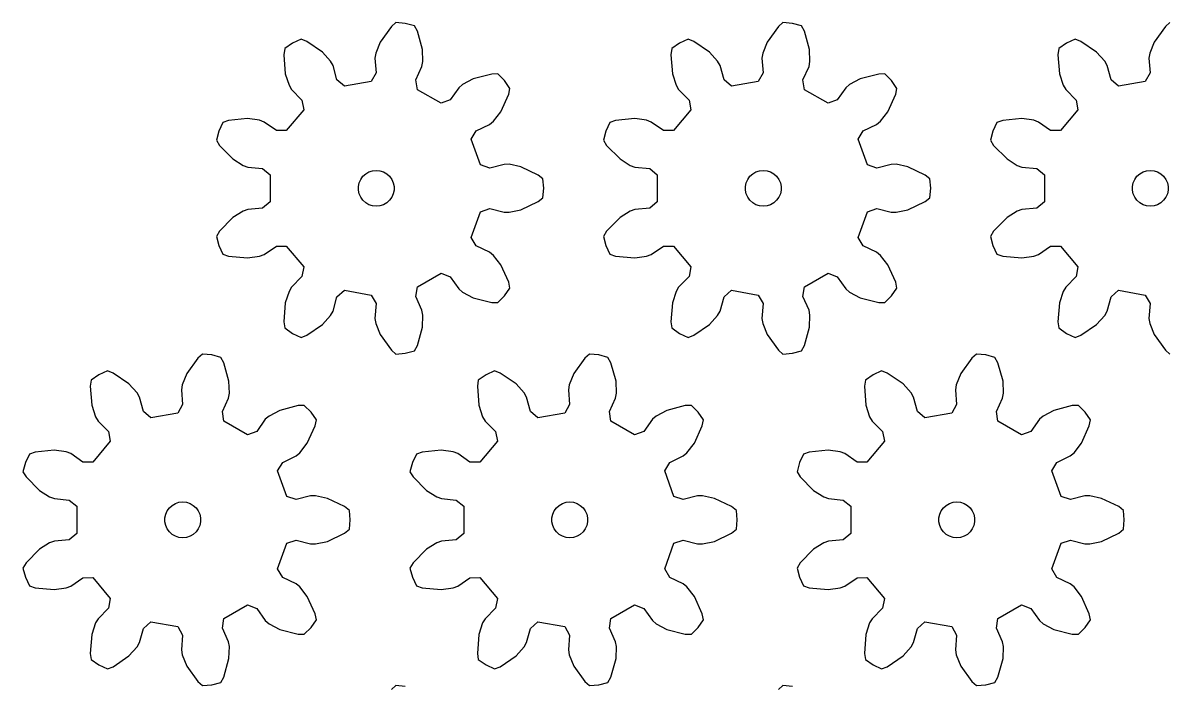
# Model space of a CAD drawing. Extents: x 0 to 189, y 0 to 222.
# Drawn here: x 0 to 95.9, y 55.4 to 110.9 of the extents above; entities that cross this region are included whole.
import ezdxf

# ---------------------------------------------------------------- set-up
doc = ezdxf.new("R2010")
doc.units = 0

msp = doc.modelspace()

# ---------------------------------------------------------------- linework, layer by layer
for p, q in [((30.813, 110.559), (29.884, 109.258)), ((31.197, 110.893), (30.813, 110.559)), ((31.983, 110.824), (31.197, 110.893)), ((32.745, 110.62), (31.983, 110.824)), ((32.991, 110.175), (32.745, 110.62)), ((63.184, 110.559), (62.255, 109.258)), ((63.567, 110.893), (63.184, 110.559)), ((64.354, 110.824), (63.567, 110.893)), ((65.116, 110.62), (64.354, 110.824)), ((65.361, 110.175), (65.116, 110.62)), ((95.555, 110.559), (94.626, 109.258)), ((95.938, 110.893), (95.555, 110.559)), ((23.263, 109.494), (22.548, 109.161)), ((23.738, 109.311), (23.263, 109.494)), ((25.055, 108.407), (23.738, 109.311)), ((33.419, 108.635), (32.991, 110.175)), ((55.634, 109.494), (54.919, 109.161)), ((56.108, 109.311), (55.634, 109.494)), ((57.426, 108.407), (56.108, 109.311)), ((65.79, 108.635), (65.361, 110.175)), ((88.005, 109.494), (87.29, 109.161)), ((88.479, 109.311), (88.005, 109.494)), ((89.797, 108.407), (88.479, 109.311)), ((21.901, 108.708), (21.823, 108.205)), ((22.548, 109.161), (21.901, 108.708)), ((25.733, 107.66), (25.055, 108.407)), ((29.503, 108.325), (29.438, 107.911)), ((29.884, 109.258), (29.503, 108.325)), ((33.458, 107.627), (33.419, 108.635)), ((54.272, 108.708), (54.194, 108.205)), ((54.919, 109.161), (54.272, 108.708)), ((58.104, 107.66), (57.426, 108.407)), ((61.874, 108.325), (61.809, 107.911)), ((62.255, 109.258), (61.874, 108.325)), ((65.829, 107.627), (65.79, 108.635)), ((86.643, 108.708), (86.565, 108.205)), ((87.29, 109.161), (86.643, 108.708)), ((90.475, 107.66), (89.797, 108.407)), ((94.245, 108.325), (94.18, 107.911)), ((94.626, 109.258), (94.245, 108.325)), ((21.823, 108.205), (21.947, 106.612)), ((25.935, 107.293), (25.733, 107.66)), ((29.438, 107.911), (29.534, 106.676)), ((33.377, 107.216), (33.458, 107.627)), ((54.194, 108.205), (54.318, 106.612)), ((58.306, 107.293), (58.104, 107.66)), ((61.809, 107.911), (61.905, 106.676)), ((65.748, 107.216), (65.829, 107.627)), ((86.565, 108.205), (86.689, 106.612)), ((90.677, 107.293), (90.475, 107.66)), ((94.18, 107.911), (94.276, 106.676)), ((21.947, 106.612), (22.255, 105.652)), ((26.267, 106.1), (25.935, 107.293)), ((29.534, 106.676), (29.133, 105.957)), ((32.865, 106.089), (33.377, 107.216)), ((39.213, 106.582), (37.665, 106.183)), ((39.722, 106.592), (39.213, 106.582)), ((40.28, 106.034), (39.722, 106.592)), ((54.318, 106.612), (54.626, 105.652)), ((58.638, 106.1), (58.306, 107.293)), ((61.905, 106.676), (61.504, 105.957)), ((65.236, 106.089), (65.748, 107.216)), ((71.584, 106.582), (70.036, 106.183)), ((72.092, 106.592), (71.584, 106.582)), ((72.65, 106.034), (72.092, 106.592)), ((86.689, 106.612), (86.997, 105.652)), ((91.009, 106.1), (90.677, 107.293)), ((94.276, 106.676), (93.875, 105.957)), ((22.255, 105.652), (22.471, 105.293)), ((26.89, 105.562), (26.267, 106.1)), ((29.133, 105.957), (26.89, 105.562)), ((32.996, 105.276), (32.865, 106.089)), ((36.773, 105.713), (36.458, 105.438)), ((37.665, 106.183), (36.773, 105.713)), ((40.732, 105.388), (40.28, 106.034)), ((54.626, 105.652), (54.842, 105.293)), ((59.261, 105.562), (58.638, 106.1)), ((61.504, 105.957), (59.261, 105.562)), ((65.367, 105.276), (65.236, 106.089)), ((69.144, 105.713), (68.829, 105.438)), ((70.036, 106.183), (69.144, 105.713)), ((73.103, 105.388), (72.65, 106.034)), ((86.997, 105.652), (87.213, 105.293)), ((91.632, 105.562), (91.009, 106.1)), ((93.875, 105.957), (91.632, 105.562)), ((22.471, 105.293), (23.338, 104.409)), ((34.968, 104.137), (32.996, 105.276)), ((36.458, 105.438), (35.738, 104.43)), ((39.973, 103.434), (40.634, 104.889)), ((40.634, 104.889), (40.732, 105.388)), ((54.842, 105.293), (55.709, 104.409)), ((67.339, 104.137), (65.367, 105.276)), ((68.829, 105.438), (68.109, 104.43)), ((72.343, 103.434), (73.005, 104.889)), ((73.005, 104.889), (73.103, 105.388)), ((87.213, 105.293), (88.08, 104.409)), ((23.493, 103.6), (22.03, 101.856)), ((23.338, 104.409), (23.493, 103.6)), ((35.738, 104.43), (34.968, 104.137)), ((55.864, 103.6), (54.4, 101.856)), ((55.709, 104.409), (55.864, 103.6)), ((68.109, 104.43), (67.339, 104.137)), ((88.235, 103.6), (86.771, 101.856)), ((88.08, 104.409), (88.235, 103.6)), ((17.204, 102.701), (16.723, 102.537)), ((18.795, 102.856), (17.204, 102.701)), ((19.794, 102.719), (18.795, 102.856)), ((20.185, 102.569), (19.794, 102.719)), ((39.029, 102.374), (39.355, 102.637)), ((39.355, 102.637), (39.973, 103.434)), ((49.575, 102.701), (49.094, 102.537)), ((51.166, 102.856), (49.575, 102.701)), ((52.165, 102.719), (51.166, 102.856)), ((52.556, 102.569), (52.165, 102.719)), ((71.4, 102.374), (71.726, 102.637)), ((71.726, 102.637), (72.343, 103.434)), ((81.946, 102.701), (81.465, 102.537)), ((83.537, 102.856), (81.946, 102.701)), ((84.536, 102.719), (83.537, 102.856)), ((84.927, 102.569), (84.536, 102.719)), ((16.39, 101.822), (16.185, 101.059)), ((16.723, 102.537), (16.39, 101.822)), ((21.206, 101.868), (20.185, 102.569)), ((22.03, 101.856), (21.206, 101.868)), ((37.489, 101.133), (37.912, 101.84)), ((37.912, 101.84), (39.029, 102.374)), ((48.761, 101.822), (48.556, 101.059)), ((49.094, 102.537), (48.761, 101.822)), ((53.577, 101.868), (52.556, 102.569)), ((54.4, 101.856), (53.577, 101.868)), ((69.86, 101.133), (70.283, 101.84)), ((70.283, 101.84), (71.4, 102.374)), ((81.131, 101.822), (80.927, 101.059)), ((81.465, 102.537), (81.131, 101.822)), ((85.948, 101.868), (84.927, 102.569)), ((86.771, 101.856), (85.948, 101.868)), ((16.185, 101.059), (16.448, 100.624)), ((38.268, 98.993), (37.489, 101.133)), ((48.556, 101.059), (48.819, 100.624)), ((70.639, 98.993), (69.86, 101.133)), ((80.927, 101.059), (81.19, 100.624)), ((16.448, 100.624), (17.568, 99.483)), ((48.819, 100.624), (49.938, 99.483)), ((81.19, 100.624), (82.309, 99.483)), ((17.568, 99.483), (18.421, 98.945)), ((18.421, 98.945), (18.817, 98.81)), ((18.817, 98.81), (20.049, 98.69)), ((39.046, 98.722), (38.268, 98.993)), ((40.245, 99.031), (39.046, 98.722)), ((40.664, 99.04), (40.245, 99.031)), ((41.65, 98.826), (40.664, 99.04)), ((43.092, 98.137), (41.65, 98.826)), ((49.938, 99.483), (50.792, 98.945)), ((50.792, 98.945), (51.188, 98.81)), ((51.188, 98.81), (52.42, 98.69)), ((71.417, 98.722), (70.639, 98.993)), ((72.616, 99.031), (71.417, 98.722)), ((73.035, 99.04), (72.616, 99.031)), ((74.02, 98.826), (73.035, 99.04)), ((75.462, 98.137), (74.02, 98.826)), ((82.309, 99.483), (83.163, 98.945)), ((83.163, 98.945), (83.559, 98.81)), ((83.559, 98.81), (84.791, 98.69)), ((20.049, 98.69), (20.688, 98.17)), ((20.688, 98.17), (20.688, 95.893)), ((28.124, 97.495), (28.252, 97.781)), ((28.252, 97.781), (28.436, 98.035)), ((28.436, 98.035), (28.669, 98.245)), ((28.669, 98.245), (28.941, 98.402)), ((28.941, 98.402), (29.239, 98.499)), ((29.239, 98.499), (29.551, 98.531)), ((29.551, 98.531), (29.863, 98.499)), ((29.863, 98.499), (30.161, 98.402)), ((30.161, 98.402), (30.432, 98.245)), ((30.432, 98.245), (30.665, 98.035)), ((30.665, 98.035), (30.85, 97.781)), ((30.85, 97.781), (30.977, 97.495)), ((43.488, 97.818), (43.092, 98.137)), ((43.556, 97.031), (43.488, 97.818)), ((52.42, 98.69), (53.059, 98.17)), ((53.059, 98.17), (53.059, 95.893)), ((60.495, 97.495), (60.622, 97.781)), ((60.622, 97.781), (60.807, 98.035)), ((60.807, 98.035), (61.04, 98.245)), ((61.04, 98.245), (61.311, 98.402)), ((61.311, 98.402), (61.61, 98.499)), ((61.61, 98.499), (61.922, 98.531)), ((61.922, 98.531), (62.233, 98.499)), ((62.233, 98.499), (62.532, 98.402)), ((62.532, 98.402), (62.803, 98.245)), ((62.803, 98.245), (63.036, 98.035)), ((63.036, 98.035), (63.221, 97.781)), ((63.221, 97.781), (63.348, 97.495)), ((75.858, 97.818), (75.462, 98.137)), ((75.927, 97.031), (75.858, 97.818)), ((84.791, 98.69), (85.43, 98.17)), ((85.43, 98.17), (85.43, 95.893)), ((92.866, 97.495), (92.993, 97.781)), ((92.993, 97.781), (93.178, 98.035)), ((93.178, 98.035), (93.411, 98.245)), ((93.411, 98.245), (93.682, 98.402)), ((93.682, 98.402), (93.981, 98.499)), ((93.981, 98.499), (94.292, 98.531)), ((94.292, 98.531), (94.604, 98.499)), ((94.604, 98.499), (94.903, 98.402)), ((94.903, 98.402), (95.174, 98.245)), ((95.174, 98.245), (95.407, 98.035)), ((95.407, 98.035), (95.591, 97.781)), ((95.591, 97.781), (95.719, 97.495)), ((28.059, 97.188), (28.124, 97.495)), ((28.059, 96.875), (28.059, 97.188)), ((28.124, 96.568), (28.059, 96.875)), ((30.977, 97.495), (31.042, 97.188)), ((31.042, 96.875), (30.977, 96.568)), ((31.042, 97.188), (31.042, 96.875)), ((43.488, 96.245), (43.556, 97.031)), ((60.43, 97.188), (60.495, 97.495)), ((60.43, 96.875), (60.43, 97.188)), ((60.495, 96.568), (60.43, 96.875)), ((63.348, 97.495), (63.413, 97.188)), ((63.413, 96.875), (63.348, 96.568)), ((63.413, 97.188), (63.413, 96.875)), ((75.858, 96.245), (75.927, 97.031)), ((92.801, 97.188), (92.866, 97.495)), ((92.801, 96.875), (92.801, 97.188)), ((92.866, 96.568), (92.801, 96.875)), ((95.719, 97.495), (95.784, 97.188)), ((95.784, 96.875), (95.719, 96.568)), ((95.784, 97.188), (95.784, 96.875)), ((20.688, 95.893), (20.049, 95.373)), ((28.252, 96.281), (28.124, 96.568)), ((28.436, 96.028), (28.252, 96.281)), ((28.669, 95.818), (28.436, 96.028)), ((30.665, 96.028), (30.432, 95.818)), ((30.85, 96.281), (30.665, 96.028)), ((30.977, 96.568), (30.85, 96.281)), ((41.65, 95.237), (43.092, 95.926)), ((43.092, 95.926), (43.488, 96.245)), ((53.059, 95.893), (52.42, 95.373)), ((60.622, 96.281), (60.495, 96.568)), ((60.807, 96.028), (60.622, 96.281)), ((61.04, 95.818), (60.807, 96.028)), ((63.036, 96.028), (62.803, 95.818)), ((63.221, 96.281), (63.036, 96.028)), ((63.348, 96.568), (63.221, 96.281)), ((74.02, 95.237), (75.462, 95.926)), ((75.462, 95.926), (75.858, 96.245)), ((85.43, 95.893), (84.791, 95.373)), ((92.993, 96.281), (92.866, 96.568)), ((93.178, 96.028), (92.993, 96.281)), ((93.411, 95.818), (93.178, 96.028)), ((95.407, 96.028), (95.174, 95.818)), ((95.591, 96.281), (95.407, 96.028)), ((95.719, 96.568), (95.591, 96.281)), ((18.421, 95.117), (17.568, 94.58)), ((18.817, 95.253), (18.421, 95.117)), ((20.049, 95.373), (18.817, 95.253)), ((28.941, 95.661), (28.669, 95.818)), ((29.239, 95.564), (28.941, 95.661)), ((29.551, 95.531), (29.239, 95.564)), ((29.863, 95.564), (29.551, 95.531)), ((30.161, 95.661), (29.863, 95.564)), ((30.432, 95.818), (30.161, 95.661)), ((37.489, 92.93), (38.268, 95.07)), ((38.268, 95.07), (39.046, 95.341)), ((39.046, 95.341), (40.245, 95.032)), ((40.245, 95.032), (40.664, 95.023)), ((40.664, 95.023), (41.65, 95.237)), ((50.792, 95.117), (49.938, 94.58)), ((51.188, 95.253), (50.792, 95.117)), ((52.42, 95.373), (51.188, 95.253)), ((61.311, 95.661), (61.04, 95.818)), ((61.61, 95.564), (61.311, 95.661)), ((61.922, 95.531), (61.61, 95.564)), ((62.233, 95.564), (61.922, 95.531)), ((62.532, 95.661), (62.233, 95.564)), ((62.803, 95.818), (62.532, 95.661)), ((69.86, 92.93), (70.639, 95.07)), ((70.639, 95.07), (71.417, 95.341)), ((71.417, 95.341), (72.616, 95.032)), ((72.616, 95.032), (73.035, 95.023)), ((73.035, 95.023), (74.02, 95.237)), ((83.163, 95.117), (82.309, 94.58)), ((83.559, 95.253), (83.163, 95.117)), ((84.791, 95.373), (83.559, 95.253)), ((93.682, 95.661), (93.411, 95.818)), ((93.981, 95.564), (93.682, 95.661)), ((94.292, 95.531), (93.981, 95.564)), ((94.604, 95.564), (94.292, 95.531)), ((94.903, 95.661), (94.604, 95.564)), ((95.174, 95.818), (94.903, 95.661)), ((17.568, 94.58), (16.448, 93.439)), ((49.938, 94.58), (48.819, 93.439)), ((82.309, 94.58), (81.19, 93.439)), ((16.448, 93.439), (16.185, 93.003)), ((16.185, 93.003), (16.39, 92.241)), ((48.819, 93.439), (48.556, 93.003)), ((48.556, 93.003), (48.761, 92.241)), ((81.19, 93.439), (80.927, 93.003)), ((80.927, 93.003), (81.131, 92.241)), ((16.39, 92.241), (16.723, 91.526)), ((20.185, 91.494), (21.206, 92.195)), ((21.206, 92.195), (22.03, 92.207)), ((22.03, 92.207), (23.493, 90.462)), ((37.912, 92.223), (37.489, 92.93)), ((39.029, 91.689), (37.912, 92.223)), ((48.761, 92.241), (49.094, 91.526)), ((52.556, 91.494), (53.577, 92.195)), ((53.577, 92.195), (54.4, 92.207)), ((54.4, 92.207), (55.864, 90.462)), ((70.283, 92.223), (69.86, 92.93)), ((71.4, 91.689), (70.283, 92.223)), ((81.131, 92.241), (81.465, 91.526)), ((84.927, 91.494), (85.948, 92.195)), ((85.948, 92.195), (86.771, 92.207)), ((86.771, 92.207), (88.235, 90.462)), ((16.723, 91.526), (17.204, 91.361)), ((17.204, 91.361), (18.795, 91.207)), ((18.795, 91.207), (19.794, 91.344)), ((19.794, 91.344), (20.185, 91.494)), ((39.355, 91.426), (39.029, 91.689)), ((39.973, 90.629), (39.355, 91.426)), ((49.094, 91.526), (49.575, 91.361)), ((49.575, 91.361), (51.166, 91.207)), ((51.166, 91.207), (52.165, 91.344)), ((52.165, 91.344), (52.556, 91.494)), ((71.726, 91.426), (71.4, 91.689)), ((72.343, 90.629), (71.726, 91.426)), ((81.465, 91.526), (81.946, 91.361)), ((81.946, 91.361), (83.537, 91.207)), ((83.537, 91.207), (84.536, 91.344)), ((84.536, 91.344), (84.927, 91.494)), ((23.493, 90.462), (23.338, 89.653)), ((40.634, 89.174), (39.973, 90.629)), ((55.864, 90.462), (55.709, 89.653)), ((73.005, 89.174), (72.343, 90.629)), ((88.235, 90.462), (88.08, 89.653)), ((23.338, 89.653), (22.471, 88.77)), ((32.996, 88.787), (34.968, 89.925)), ((34.968, 89.925), (35.738, 89.632)), ((35.738, 89.632), (36.458, 88.625)), ((40.732, 88.675), (40.634, 89.174)), ((55.709, 89.653), (54.842, 88.77)), ((65.367, 88.787), (67.339, 89.925)), ((67.339, 89.925), (68.109, 89.632)), ((68.109, 89.632), (68.829, 88.625)), ((73.103, 88.675), (73.005, 89.174)), ((88.08, 89.653), (87.213, 88.77)), ((22.255, 88.411), (21.947, 87.451)), ((22.471, 88.77), (22.255, 88.411)), ((26.267, 87.963), (26.89, 88.501)), ((26.89, 88.501), (29.133, 88.106)), ((32.865, 87.974), (32.996, 88.787)), ((36.458, 88.625), (36.773, 88.35)), ((36.773, 88.35), (37.665, 87.88)), ((40.28, 88.029), (40.732, 88.675)), ((54.626, 88.411), (54.318, 87.451)), ((54.842, 88.77), (54.626, 88.411)), ((58.638, 87.963), (59.261, 88.501)), ((59.261, 88.501), (61.504, 88.106)), ((65.236, 87.974), (65.367, 88.787)), ((68.829, 88.625), (69.144, 88.35)), ((69.144, 88.35), (70.036, 87.88)), ((72.65, 88.029), (73.103, 88.675)), ((86.997, 88.411), (86.689, 87.451)), ((87.213, 88.77), (86.997, 88.411)), ((91.009, 87.963), (91.632, 88.501)), ((91.632, 88.501), (93.875, 88.106)), ((21.947, 87.451), (21.823, 85.857)), ((25.935, 86.77), (26.267, 87.963)), ((29.133, 88.106), (29.534, 87.386)), ((29.534, 87.386), (29.438, 86.152)), ((33.377, 86.847), (32.865, 87.974)), ((37.665, 87.88), (39.213, 87.481)), ((39.213, 87.481), (39.722, 87.471)), ((39.722, 87.471), (40.28, 88.029)), ((54.318, 87.451), (54.194, 85.857)), ((58.306, 86.77), (58.638, 87.963)), ((61.504, 88.106), (61.905, 87.386)), ((61.905, 87.386), (61.809, 86.152)), ((65.748, 86.847), (65.236, 87.974)), ((70.036, 87.88), (71.584, 87.481)), ((71.584, 87.481), (72.092, 87.471)), ((72.092, 87.471), (72.65, 88.029)), ((86.689, 87.451), (86.565, 85.857)), ((90.677, 86.77), (91.009, 87.963)), ((93.875, 88.106), (94.276, 87.386)), ((94.276, 87.386), (94.18, 86.152)), ((25.055, 85.656), (25.733, 86.403)), ((25.733, 86.403), (25.935, 86.77)), ((33.458, 86.436), (33.377, 86.847)), ((33.419, 85.428), (33.458, 86.436)), ((57.426, 85.656), (58.104, 86.403)), ((58.104, 86.403), (58.306, 86.77)), ((65.829, 86.436), (65.748, 86.847)), ((65.79, 85.428), (65.829, 86.436)), ((89.797, 85.656), (90.475, 86.403)), ((90.475, 86.403), (90.677, 86.77)), ((21.823, 85.857), (21.901, 85.355)), ((21.901, 85.355), (22.548, 84.902)), ((23.738, 84.752), (25.055, 85.656)), ((29.438, 86.152), (29.503, 85.738)), ((29.503, 85.738), (29.884, 84.805)), ((32.991, 83.888), (33.419, 85.428)), ((54.194, 85.857), (54.272, 85.355)), ((54.272, 85.355), (54.919, 84.902)), ((56.108, 84.752), (57.426, 85.656)), ((61.809, 86.152), (61.874, 85.738)), ((61.874, 85.738), (62.255, 84.805)), ((65.361, 83.888), (65.79, 85.428)), ((86.565, 85.857), (86.643, 85.355)), ((86.643, 85.355), (87.29, 84.902)), ((88.479, 84.752), (89.797, 85.656)), ((94.18, 86.152), (94.245, 85.738)), ((94.245, 85.738), (94.626, 84.805)), ((22.548, 84.902), (23.263, 84.569)), ((23.263, 84.569), (23.738, 84.752)), ((29.884, 84.805), (30.813, 83.504)), ((54.919, 84.902), (55.634, 84.569)), ((55.634, 84.569), (56.108, 84.752)), ((62.255, 84.805), (63.184, 83.504)), ((87.29, 84.902), (88.005, 84.569)), ((88.005, 84.569), (88.479, 84.752)), ((94.626, 84.805), (95.555, 83.504)), ((30.813, 83.504), (31.197, 83.17)), ((31.983, 83.239), (32.745, 83.443)), ((32.745, 83.443), (32.991, 83.888)), ((63.184, 83.504), (63.567, 83.17)), ((64.354, 83.239), (65.116, 83.443)), ((65.116, 83.443), (65.361, 83.888)), ((95.555, 83.504), (95.938, 83.17)), ((14.628, 82.835), (13.699, 81.535)), ((15.011, 83.17), (14.628, 82.835)), ((15.797, 83.101), (15.011, 83.17)), ((16.56, 82.897), (15.797, 83.101)), ((16.805, 82.451), (16.56, 82.897)), ((17.234, 80.912), (16.805, 82.451)), ((31.197, 83.17), (31.983, 83.239)), ((46.999, 82.835), (46.07, 81.535)), ((47.382, 83.17), (46.999, 82.835)), ((48.168, 83.101), (47.382, 83.17)), ((48.93, 82.897), (48.168, 83.101)), ((49.176, 82.451), (48.93, 82.897)), ((49.604, 80.912), (49.176, 82.451)), ((63.567, 83.17), (64.354, 83.239)), ((79.37, 82.835), (78.44, 81.535)), ((79.753, 83.17), (79.37, 82.835)), ((80.539, 83.101), (79.753, 83.17)), ((81.301, 82.897), (80.539, 83.101)), ((81.547, 82.451), (81.301, 82.897)), ((81.975, 80.912), (81.547, 82.451)), ((7.078, 81.771), (6.362, 81.437)), ((7.552, 81.588), (7.078, 81.771)), ((8.87, 80.683), (7.552, 81.588)), ((13.699, 81.535), (13.317, 80.601)), ((39.448, 81.771), (38.733, 81.437)), ((39.923, 81.588), (39.448, 81.771)), ((41.241, 80.683), (39.923, 81.588)), ((46.07, 81.535), (45.688, 80.601)), ((71.819, 81.771), (71.104, 81.437)), ((72.294, 81.588), (71.819, 81.771)), ((73.612, 80.683), (72.294, 81.588)), ((78.44, 81.535), (78.059, 80.601)), ((5.716, 80.985), (5.637, 80.482)), ((6.362, 81.437), (5.716, 80.985)), ((9.548, 79.937), (8.87, 80.683)), ((13.317, 80.601), (13.253, 80.188)), ((17.273, 79.904), (17.234, 80.912)), ((38.087, 80.985), (38.008, 80.482)), ((38.733, 81.437), (38.087, 80.985)), ((41.919, 79.937), (41.241, 80.683)), ((45.688, 80.601), (45.624, 80.188)), ((49.643, 79.904), (49.604, 80.912)), ((70.458, 80.985), (70.379, 80.482)), ((71.104, 81.437), (70.458, 80.985)), ((74.289, 79.937), (73.612, 80.683)), ((78.059, 80.601), (77.995, 80.188)), ((82.014, 79.904), (81.975, 80.912)), ((5.637, 80.482), (5.762, 78.889)), ((9.75, 79.57), (9.548, 79.937)), ((10.082, 78.377), (9.75, 79.57)), ((13.253, 80.188), (13.349, 78.953)), ((17.192, 79.493), (17.273, 79.904)), ((38.008, 80.482), (38.132, 78.889)), ((42.121, 79.57), (41.919, 79.937)), ((42.453, 78.377), (42.121, 79.57)), ((45.624, 80.188), (45.72, 78.953)), ((49.563, 79.493), (49.643, 79.904)), ((70.379, 80.482), (70.503, 78.889)), ((74.492, 79.57), (74.289, 79.937)), ((74.823, 78.377), (74.492, 79.57)), ((77.995, 80.188), (78.091, 78.953)), ((81.934, 79.493), (82.014, 79.904)), ((5.762, 78.889), (6.07, 77.928)), ((13.349, 78.953), (12.948, 78.234)), ((16.679, 78.366), (17.192, 79.493)), ((23.028, 78.859), (21.48, 78.46)), ((23.536, 78.869), (23.028, 78.859)), ((24.094, 78.311), (23.536, 78.869)), ((38.132, 78.889), (38.44, 77.928)), ((45.72, 78.953), (45.318, 78.234)), ((49.05, 78.366), (49.563, 79.493)), ((55.398, 78.859), (53.851, 78.46)), ((55.907, 78.869), (55.398, 78.859)), ((56.465, 78.311), (55.907, 78.869)), ((70.503, 78.889), (70.811, 77.928)), ((78.091, 78.953), (77.689, 78.234)), ((81.421, 78.366), (81.934, 79.493)), ((87.769, 78.859), (86.222, 78.46)), ((88.278, 78.869), (87.769, 78.859)), ((88.836, 78.311), (88.278, 78.869)), ((6.07, 77.928), (6.286, 77.57)), ((10.705, 77.838), (10.082, 78.377)), ((12.948, 78.234), (10.705, 77.838)), ((16.811, 77.553), (16.679, 78.366)), ((20.272, 77.715), (19.552, 76.707)), ((20.588, 77.99), (20.272, 77.715)), ((21.48, 78.46), (20.588, 77.99)), ((24.547, 77.664), (24.094, 78.311)), ((24.449, 77.165), (24.547, 77.664)), ((38.44, 77.928), (38.657, 77.57)), ((43.076, 77.838), (42.453, 78.377)), ((45.318, 78.234), (43.076, 77.838)), ((49.181, 77.553), (49.05, 78.366)), ((52.643, 77.715), (51.923, 76.707)), ((52.959, 77.99), (52.643, 77.715)), ((53.851, 78.46), (52.959, 77.99)), ((56.918, 77.664), (56.465, 78.311)), ((56.82, 77.165), (56.918, 77.664)), ((70.811, 77.928), (71.028, 77.57)), ((75.447, 77.838), (74.823, 78.377)), ((77.689, 78.234), (75.447, 77.838)), ((81.552, 77.553), (81.421, 78.366)), ((85.014, 77.715), (84.294, 76.707)), ((85.329, 77.99), (85.014, 77.715)), ((86.222, 78.46), (85.329, 77.99)), ((89.289, 77.664), (88.836, 78.311)), ((89.19, 77.165), (89.289, 77.664)), ((6.286, 77.57), (7.153, 76.686)), ((18.783, 76.414), (16.811, 77.553)), ((19.552, 76.707), (18.783, 76.414)), ((23.787, 75.71), (24.449, 77.165)), ((38.657, 77.57), (39.524, 76.686)), ((51.153, 76.414), (49.181, 77.553)), ((51.923, 76.707), (51.153, 76.414)), ((56.158, 75.71), (56.82, 77.165)), ((71.028, 77.57), (71.895, 76.686)), ((83.524, 76.414), (81.552, 77.553)), ((84.294, 76.707), (83.524, 76.414)), ((88.529, 75.71), (89.19, 77.165)), ((7.308, 75.877), (5.844, 74.133)), ((7.153, 76.686), (7.308, 75.877)), ((39.679, 75.877), (38.215, 74.133)), ((39.524, 76.686), (39.679, 75.877)), ((72.05, 75.877), (70.586, 74.133)), ((71.895, 76.686), (72.05, 75.877)), ((0.538, 74.814), (0.204, 74.098)), ((1.019, 74.978), (0.538, 74.814)), ((2.61, 75.133), (1.019, 74.978)), ((3.609, 74.996), (2.61, 75.133)), ((4, 74.845), (3.609, 74.996)), ((5.021, 74.145), (4, 74.845)), ((22.843, 74.651), (23.169, 74.913)), ((23.169, 74.913), (23.787, 75.71)), ((32.909, 74.814), (32.575, 74.098)), ((33.39, 74.978), (32.909, 74.814)), ((34.981, 75.133), (33.39, 74.978)), ((35.98, 74.996), (34.981, 75.133)), ((36.37, 74.845), (35.98, 74.996)), ((37.391, 74.145), (36.37, 74.845)), ((55.214, 74.651), (55.54, 74.913)), ((55.54, 74.913), (56.158, 75.71)), ((65.279, 74.814), (64.946, 74.098)), ((65.761, 74.978), (65.279, 74.814)), ((67.352, 75.133), (65.761, 74.978)), ((68.351, 74.996), (67.352, 75.133)), ((68.741, 74.845), (68.351, 74.996)), ((69.762, 74.145), (68.741, 74.845)), ((87.585, 74.651), (87.911, 74.913)), ((87.911, 74.913), (88.529, 75.71)), ((0.204, 74.098), (0, 73.336)), ((5.844, 74.133), (5.021, 74.145)), ((21.304, 73.409), (21.726, 74.117)), ((21.726, 74.117), (22.843, 74.651)), ((32.575, 74.098), (32.371, 73.336)), ((38.215, 74.133), (37.391, 74.145)), ((53.675, 73.409), (54.097, 74.117)), ((54.097, 74.117), (55.214, 74.651)), ((64.946, 74.098), (64.742, 73.336)), ((70.586, 74.133), (69.762, 74.145)), ((86.046, 73.409), (86.468, 74.117)), ((86.468, 74.117), (87.585, 74.651)), ((0, 73.336), (0.263, 72.901)), ((0.263, 72.901), (1.382, 71.76)), ((22.083, 71.269), (21.304, 73.409)), ((32.371, 73.336), (32.634, 72.901)), ((32.634, 72.901), (33.753, 71.76)), ((54.454, 71.269), (53.675, 73.409)), ((64.742, 73.336), (65.005, 72.901)), ((65.005, 72.901), (66.124, 71.76)), ((86.825, 71.269), (86.046, 73.409)), ((1.382, 71.76), (2.235, 71.222)), ((2.235, 71.222), (2.631, 71.087)), ((2.631, 71.087), (3.864, 70.967)), ((3.864, 70.967), (4.503, 70.447)), ((22.861, 70.999), (22.083, 71.269)), ((24.06, 71.308), (22.861, 70.999)), ((24.478, 71.316), (24.06, 71.308)), ((25.464, 71.103), (24.478, 71.316)), ((26.906, 70.414), (25.464, 71.103)), ((33.753, 71.76), (34.606, 71.222)), ((34.606, 71.222), (35.002, 71.087)), ((35.002, 71.087), (36.235, 70.967)), ((36.235, 70.967), (36.873, 70.447)), ((55.232, 70.999), (54.454, 71.269)), ((56.431, 71.308), (55.232, 70.999)), ((56.849, 71.316), (56.431, 71.308)), ((57.835, 71.103), (56.849, 71.316)), ((59.277, 70.414), (57.835, 71.103)), ((66.124, 71.76), (66.977, 71.222)), ((66.977, 71.222), (67.373, 71.087)), ((67.373, 71.087), (68.606, 70.967)), ((68.606, 70.967), (69.244, 70.447)), ((87.603, 70.999), (86.825, 71.269)), ((88.802, 71.308), (87.603, 70.999)), ((89.22, 71.316), (88.802, 71.308)), ((90.206, 71.103), (89.22, 71.316)), ((91.648, 70.414), (90.206, 71.103)), ((4.503, 70.447), (4.503, 68.17)), ((11.939, 69.772), (12.066, 70.058)), ((12.066, 70.058), (12.251, 70.312)), ((12.251, 70.312), (12.484, 70.522)), ((12.484, 70.522), (12.755, 70.678)), ((12.755, 70.678), (13.053, 70.775)), ((13.053, 70.775), (13.365, 70.808)), ((13.365, 70.808), (13.677, 70.775)), ((13.677, 70.775), (13.975, 70.678)), ((13.975, 70.678), (14.247, 70.522)), ((14.247, 70.522), (14.48, 70.312)), ((14.48, 70.312), (14.664, 70.058)), ((14.664, 70.058), (14.792, 69.772)), ((27.302, 70.094), (26.906, 70.414)), ((27.371, 69.308), (27.302, 70.094)), ((36.873, 70.447), (36.873, 68.17)), ((44.31, 69.772), (44.437, 70.058)), ((44.437, 70.058), (44.621, 70.312)), ((44.621, 70.312), (44.854, 70.522)), ((44.854, 70.522), (45.126, 70.678)), ((45.126, 70.678), (45.424, 70.775)), ((45.424, 70.775), (45.736, 70.808)), ((45.736, 70.808), (46.048, 70.775)), ((46.048, 70.775), (46.346, 70.678)), ((46.346, 70.678), (46.618, 70.522)), ((46.618, 70.522), (46.851, 70.312)), ((46.851, 70.312), (47.035, 70.058)), ((47.035, 70.058), (47.163, 69.772)), ((59.673, 70.094), (59.277, 70.414)), ((59.742, 69.308), (59.673, 70.094)), ((69.244, 70.447), (69.244, 68.17)), ((76.68, 69.772), (76.808, 70.058)), ((76.808, 70.058), (76.992, 70.312)), ((76.992, 70.312), (77.225, 70.522)), ((77.225, 70.522), (77.497, 70.678)), ((77.497, 70.678), (77.795, 70.775)), ((77.795, 70.775), (78.107, 70.808)), ((78.107, 70.808), (78.419, 70.775)), ((78.419, 70.775), (78.717, 70.678)), ((78.717, 70.678), (78.989, 70.522)), ((78.989, 70.522), (79.222, 70.312)), ((79.222, 70.312), (79.406, 70.058)), ((79.406, 70.058), (79.534, 69.772)), ((92.044, 70.094), (91.648, 70.414)), ((92.113, 69.308), (92.044, 70.094)), ((11.873, 69.465), (11.939, 69.772)), ((11.873, 69.151), (11.873, 69.465)), ((11.939, 68.845), (11.873, 69.151)), ((14.792, 69.772), (14.857, 69.465)), ((14.857, 69.151), (14.792, 68.845)), ((14.857, 69.465), (14.857, 69.151)), ((27.302, 68.522), (27.371, 69.308)), ((44.244, 69.465), (44.31, 69.772)), ((44.244, 69.151), (44.244, 69.465)), ((44.31, 68.845), (44.244, 69.151)), ((47.163, 69.772), (47.228, 69.465)), ((47.228, 69.151), (47.163, 68.845)), ((47.228, 69.465), (47.228, 69.151)), ((59.673, 68.522), (59.742, 69.308)), ((76.615, 69.465), (76.68, 69.772)), ((76.615, 69.151), (76.615, 69.465)), ((76.68, 68.845), (76.615, 69.151)), ((79.534, 69.772), (79.599, 69.465)), ((79.599, 69.151), (79.534, 68.845)), ((79.599, 69.465), (79.599, 69.151)), ((92.044, 68.522), (92.113, 69.308)), ((4.503, 68.17), (3.864, 67.649)), ((12.066, 68.558), (11.939, 68.845)), ((12.251, 68.304), (12.066, 68.558)), ((12.484, 68.095), (12.251, 68.304)), ((12.755, 67.938), (12.484, 68.095)), ((14.247, 68.095), (13.975, 67.938)), ((14.48, 68.304), (14.247, 68.095)), ((14.664, 68.558), (14.48, 68.304)), ((14.792, 68.845), (14.664, 68.558)), ((25.464, 67.513), (26.906, 68.203)), ((26.906, 68.203), (27.302, 68.522)), ((36.873, 68.17), (36.235, 67.649)), ((44.437, 68.558), (44.31, 68.845)), ((44.621, 68.304), (44.437, 68.558)), ((44.854, 68.095), (44.621, 68.304)), ((45.126, 67.938), (44.854, 68.095)), ((46.618, 68.095), (46.346, 67.938)), ((46.851, 68.304), (46.618, 68.095)), ((47.035, 68.558), (46.851, 68.304)), ((47.163, 68.845), (47.035, 68.558)), ((57.835, 67.513), (59.277, 68.203)), ((59.277, 68.203), (59.673, 68.522)), ((69.244, 68.17), (68.606, 67.649)), ((76.808, 68.558), (76.68, 68.845)), ((76.992, 68.304), (76.808, 68.558)), ((77.225, 68.095), (76.992, 68.304)), ((77.497, 67.938), (77.225, 68.095)), ((78.989, 68.095), (78.717, 67.938)), ((79.222, 68.304), (78.989, 68.095)), ((79.406, 68.558), (79.222, 68.304)), ((79.534, 68.845), (79.406, 68.558)), ((90.206, 67.513), (91.648, 68.203)), ((91.648, 68.203), (92.044, 68.522)), ((2.235, 67.394), (1.382, 66.857)), ((2.631, 67.53), (2.235, 67.394)), ((3.864, 67.649), (2.631, 67.53)), ((13.053, 67.841), (12.755, 67.938)), ((13.365, 67.808), (13.053, 67.841)), ((13.677, 67.841), (13.365, 67.808)), ((13.975, 67.938), (13.677, 67.841)), ((21.304, 65.207), (22.083, 67.347)), ((22.083, 67.347), (22.861, 67.617)), ((22.861, 67.617), (24.06, 67.308)), ((24.06, 67.308), (24.478, 67.3)), ((24.478, 67.3), (25.464, 67.513)), ((34.606, 67.394), (33.753, 66.857)), ((35.002, 67.53), (34.606, 67.394)), ((36.235, 67.649), (35.002, 67.53)), ((45.424, 67.841), (45.126, 67.938)), ((45.736, 67.808), (45.424, 67.841)), ((46.048, 67.841), (45.736, 67.808)), ((46.346, 67.938), (46.048, 67.841)), ((53.675, 65.207), (54.454, 67.347)), ((54.454, 67.347), (55.232, 67.617)), ((55.232, 67.617), (56.431, 67.308)), ((56.431, 67.308), (56.849, 67.3)), ((56.849, 67.3), (57.835, 67.513)), ((66.977, 67.394), (66.124, 66.857)), ((67.373, 67.53), (66.977, 67.394)), ((68.606, 67.649), (67.373, 67.53)), ((77.795, 67.841), (77.497, 67.938)), ((78.107, 67.808), (77.795, 67.841)), ((78.419, 67.841), (78.107, 67.808)), ((78.717, 67.938), (78.419, 67.841)), ((86.046, 65.207), (86.825, 67.347)), ((86.825, 67.347), (87.603, 67.617)), ((87.603, 67.617), (88.802, 67.308)), ((88.802, 67.308), (89.22, 67.3)), ((89.22, 67.3), (90.206, 67.513)), ((1.382, 66.857), (0.263, 65.716)), ((33.753, 66.857), (32.634, 65.716)), ((66.124, 66.857), (65.005, 65.716)), ((0.263, 65.716), (0, 65.28)), ((0, 65.28), (0.204, 64.518)), ((21.726, 64.5), (21.304, 65.207)), ((32.634, 65.716), (32.371, 65.28)), ((32.371, 65.28), (32.575, 64.518)), ((54.097, 64.5), (53.675, 65.207)), ((65.005, 65.716), (64.742, 65.28)), ((64.742, 65.28), (64.946, 64.518)), ((86.468, 64.5), (86.046, 65.207)), ((0.204, 64.518), (0.538, 63.803)), ((4, 63.771), (5.021, 64.472)), ((5.021, 64.472), (5.844, 64.484)), ((5.844, 64.484), (7.308, 62.739)), ((22.843, 63.966), (21.726, 64.5)), ((32.575, 64.518), (32.909, 63.803)), ((36.37, 63.771), (37.391, 64.472)), ((37.391, 64.472), (38.215, 64.484)), ((38.215, 64.484), (39.679, 62.739)), ((55.214, 63.966), (54.097, 64.5)), ((64.946, 64.518), (65.279, 63.803)), ((68.741, 63.771), (69.762, 64.472)), ((69.762, 64.472), (70.586, 64.484)), ((70.586, 64.484), (72.05, 62.739)), ((87.585, 63.966), (86.468, 64.5)), ((0.538, 63.803), (1.019, 63.638)), ((1.019, 63.638), (2.61, 63.484)), ((2.61, 63.484), (3.609, 63.62)), ((3.609, 63.62), (4, 63.771)), ((23.169, 63.703), (22.843, 63.966)), ((23.787, 62.906), (23.169, 63.703)), ((32.909, 63.803), (33.39, 63.638)), ((33.39, 63.638), (34.981, 63.484)), ((34.981, 63.484), (35.98, 63.62)), ((35.98, 63.62), (36.37, 63.771)), ((55.54, 63.703), (55.214, 63.966)), ((56.158, 62.906), (55.54, 63.703)), ((65.279, 63.803), (65.761, 63.638)), ((65.761, 63.638), (67.352, 63.484)), ((67.352, 63.484), (68.351, 63.62)), ((68.351, 63.62), (68.741, 63.771)), ((87.911, 63.703), (87.585, 63.966)), ((88.529, 62.906), (87.911, 63.703)), ((7.308, 62.739), (7.153, 61.93)), ((24.449, 61.451), (23.787, 62.906)), ((39.679, 62.739), (39.524, 61.93)), ((56.82, 61.451), (56.158, 62.906)), ((72.05, 62.739), (71.895, 61.93)), ((89.19, 61.451), (88.529, 62.906)), ((7.153, 61.93), (6.286, 61.046)), ((16.811, 61.064), (18.783, 62.202)), ((18.783, 62.202), (19.552, 61.909)), ((19.552, 61.909), (20.272, 60.902)), ((24.547, 60.952), (24.449, 61.451)), ((39.524, 61.93), (38.657, 61.046)), ((49.181, 61.064), (51.153, 62.202)), ((51.153, 62.202), (51.923, 61.909)), ((51.923, 61.909), (52.643, 60.902)), ((56.918, 60.952), (56.82, 61.451)), ((71.895, 61.93), (71.028, 61.046)), ((81.552, 61.064), (83.524, 62.202)), ((83.524, 62.202), (84.294, 61.909)), ((84.294, 61.909), (85.014, 60.902)), ((89.289, 60.952), (89.19, 61.451)), ((6.07, 60.688), (5.762, 59.728)), ((6.286, 61.046), (6.07, 60.688)), ((10.082, 60.239), (10.705, 60.778)), ((10.705, 60.778), (12.948, 60.382)), ((16.679, 60.25), (16.811, 61.064)), ((20.272, 60.902), (20.588, 60.626)), ((20.588, 60.626), (21.48, 60.156)), ((24.094, 60.306), (24.547, 60.952)), ((38.44, 60.688), (38.132, 59.728)), ((38.657, 61.046), (38.44, 60.688)), ((42.453, 60.239), (43.076, 60.778)), ((43.076, 60.778), (45.318, 60.382)), ((49.05, 60.25), (49.181, 61.064)), ((52.643, 60.902), (52.959, 60.626)), ((52.959, 60.626), (53.851, 60.156)), ((56.465, 60.306), (56.918, 60.952)), ((70.811, 60.688), (70.503, 59.728)), ((71.028, 61.046), (70.811, 60.688)), ((74.823, 60.239), (75.447, 60.778)), ((75.447, 60.778), (77.689, 60.382)), ((81.421, 60.25), (81.552, 61.064)), ((85.014, 60.902), (85.329, 60.626)), ((85.329, 60.626), (86.222, 60.156)), ((88.836, 60.306), (89.289, 60.952)), ((5.762, 59.728), (5.637, 58.134)), ((9.75, 59.046), (10.082, 60.239)), ((12.948, 60.382), (13.349, 59.663)), ((13.349, 59.663), (13.253, 58.429)), ((17.192, 59.123), (16.679, 60.25)), ((21.48, 60.156), (23.028, 59.757)), ((23.028, 59.757), (23.536, 59.748)), ((23.536, 59.748), (24.094, 60.306)), ((38.132, 59.728), (38.008, 58.134)), ((42.121, 59.046), (42.453, 60.239)), ((45.318, 60.382), (45.72, 59.663)), ((45.72, 59.663), (45.624, 58.429)), ((49.563, 59.123), (49.05, 60.25)), ((53.851, 60.156), (55.398, 59.757)), ((55.398, 59.757), (55.907, 59.748)), ((55.907, 59.748), (56.465, 60.306)), ((70.503, 59.728), (70.379, 58.134)), ((74.492, 59.046), (74.823, 60.239)), ((77.689, 60.382), (78.091, 59.663)), ((78.091, 59.663), (77.995, 58.429)), ((81.934, 59.123), (81.421, 60.25)), ((86.222, 60.156), (87.769, 59.757)), ((87.769, 59.757), (88.278, 59.748)), ((88.278, 59.748), (88.836, 60.306)), ((8.87, 57.933), (9.548, 58.68)), ((9.548, 58.68), (9.75, 59.046)), ((17.273, 58.712), (17.192, 59.123)), ((17.234, 57.705), (17.273, 58.712)), ((41.241, 57.933), (41.919, 58.68)), ((41.919, 58.68), (42.121, 59.046)), ((49.643, 58.712), (49.563, 59.123)), ((49.604, 57.705), (49.643, 58.712)), ((73.612, 57.933), (74.289, 58.68)), ((74.289, 58.68), (74.492, 59.046)), ((82.014, 58.712), (81.934, 59.123)), ((81.975, 57.705), (82.014, 58.712)), ((5.637, 58.134), (5.716, 57.632)), ((5.716, 57.632), (6.362, 57.179)), ((7.552, 57.029), (8.87, 57.933)), ((13.253, 58.429), (13.317, 58.015)), ((13.317, 58.015), (13.699, 57.081)), ((16.805, 56.165), (17.234, 57.705)), ((38.008, 58.134), (38.087, 57.632)), ((38.087, 57.632), (38.733, 57.179)), ((39.923, 57.029), (41.241, 57.933)), ((45.624, 58.429), (45.688, 58.015)), ((45.688, 58.015), (46.07, 57.081)), ((49.176, 56.165), (49.604, 57.705)), ((70.379, 58.134), (70.458, 57.632)), ((70.458, 57.632), (71.104, 57.179)), ((72.294, 57.029), (73.612, 57.933)), ((77.995, 58.429), (78.059, 58.015)), ((78.059, 58.015), (78.44, 57.081)), ((81.547, 56.165), (81.975, 57.705)), ((6.362, 57.179), (7.078, 56.845)), ((7.078, 56.845), (7.552, 57.029)), ((13.699, 57.081), (14.628, 55.781)), ((38.733, 57.179), (39.448, 56.845)), ((39.448, 56.845), (39.923, 57.029)), ((46.07, 57.081), (46.999, 55.781)), ((71.104, 57.179), (71.819, 56.845)), ((71.819, 56.845), (72.294, 57.029)), ((78.44, 57.081), (79.37, 55.781)), ((14.628, 55.781), (15.011, 55.447)), ((15.797, 55.515), (16.56, 55.72)), ((16.56, 55.72), (16.805, 56.165)), ((46.999, 55.781), (47.382, 55.447)), ((48.168, 55.515), (48.93, 55.72)), ((48.93, 55.72), (49.176, 56.165)), ((79.37, 55.781), (79.753, 55.447)), ((80.539, 55.515), (81.301, 55.72)), ((81.301, 55.72), (81.547, 56.165)), ((15.011, 55.447), (15.797, 55.515)), ((31.197, 55.447), (30.813, 55.112)), ((31.983, 55.378), (31.197, 55.447)), ((47.382, 55.447), (48.168, 55.515)), ((63.567, 55.447), (63.184, 55.112)), ((64.354, 55.378), (63.567, 55.447)), ((79.753, 55.447), (80.539, 55.515))]:
    msp.add_line(p, q)

doc.saveas('drawing.dxf')
